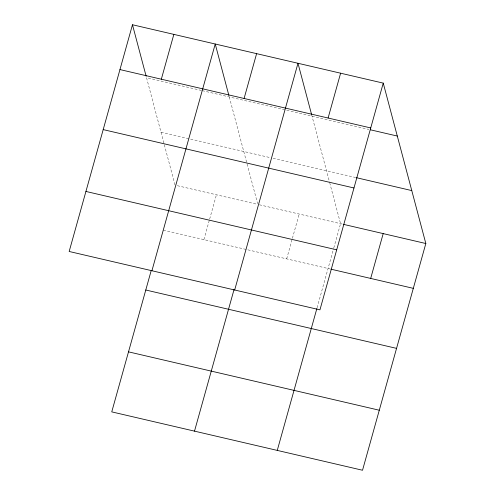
<?xml version="1.0" encoding="UTF-8"?>
<svg xmlns="http://www.w3.org/2000/svg" width="495" height="495" viewBox="0 0 495 495"><rect width="100%" height="100%" fill="white"/><g stroke="black" fill="none" stroke-linecap="round" stroke-linejoin="round"><path stroke-width="0.37" stroke-dasharray="2.48 1.86" d="M203.915 239.611L209.459 219.768M209.663 219.037L216.433 194.783M286.673 258.873L292.211 239.029M292.415 238.299L299.19 214.044M317.085 307.785L333.593 248.663M333.797 247.927L340.566 223.678L329.831 183.243M201.446 90.467L146.526 77.684L164.123 143.983M202.195 90.641L368.88 129.436M161.005 132.221L270.091 157.608M273.098 158.313L355.682 177.532M177.309 185.681L257.06 204.237M259.312 204.763L342.812 224.198M163.288 230.156L330.295 269.026M311.646 114.735L329.639 182.506M229.284 96.946L246.881 163.245M247.079 163.981L257.617 203.68M164.321 144.719L175.057 185.155"/><path stroke-width="0.74" d="M132.474 24.75L69.17 251.479L319.943 309.845L383.248 83.123L132.474 24.75L146.136 76.211M161.333 79.206L173.85 34.384M151.161 270.74L111.752 411.877L362.526 470.25L425.83 243.521L383.248 83.123M151.928 270.74L215.232 44.012L228.888 95.473M244.091 98.474L256.608 53.646M194.504 431.145L234.123 289.259M234.679 290.002L297.984 63.273L311.646 114.735M328.098 118.027L340.616 73.198M277.262 450.407L316.874 308.521M370.681 278.425L383.198 233.603M119.957 69.578L370.73 127.945M370.378 129.789L397.299 136.051M356.431 177.705L411.778 190.587M103.195 129.603L353.975 187.976M343.561 224.371L425.83 243.521M85.932 191.447L336.705 249.82M331.044 269.2L413.313 288.35M145.778 290.008L396.557 348.375M128.508 351.852L379.288 410.225"/></g></svg>
